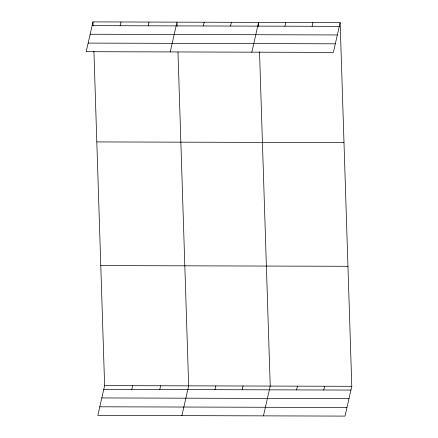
<?xml version="1.0" encoding="UTF-8"?>
<svg xmlns="http://www.w3.org/2000/svg" width="438" height="438" viewBox="0 0 438 438"><rect width="100%" height="100%" fill="white"/><g stroke="black" fill="none" stroke-linecap="round" stroke-linejoin="round"><path stroke-width="0.66" d="M92.976 21.9L86.209 51.684L333.378 52.401L340.145 22.617L92.976 21.9L93.102 25.902M120.138 25.727L120.987 21.982M148.148 25.809L149.002 22.064M170.245 51.925L177.012 22.141L177.144 26.143M93.913 51.241L104.622 385.599L97.855 415.383L345.024 416.1L351.791 386.316L340.145 22.617M203.352 25.968L204.201 22.223M131.783 389.426L132.632 385.681M230.541 26.045L231.39 22.3M159.793 389.508L160.647 385.763M251.812 52.166L258.579 22.382L258.71 26.379M181.89 415.629L188.658 385.845L177.976 52.149M284.919 26.203L285.768 22.458M214.998 389.667L215.846 385.922M312.108 26.285L312.956 22.535M242.187 389.749L243.035 385.998M263.457 415.865L270.224 386.081L259.52 51.717M296.564 389.902L297.413 386.157M323.753 389.984L324.602 386.239M92.122 25.645L339.297 26.362M90.173 34.241L337.342 34.952M88.158 43.094L335.333 43.805M96.82 141.923L343.989 142.635M100.778 265.581L347.947 266.293M104.622 385.599L351.791 386.316M103.768 389.349L350.942 390.061M101.819 397.939L348.987 398.657M99.804 406.793L346.978 407.51"/></g></svg>
